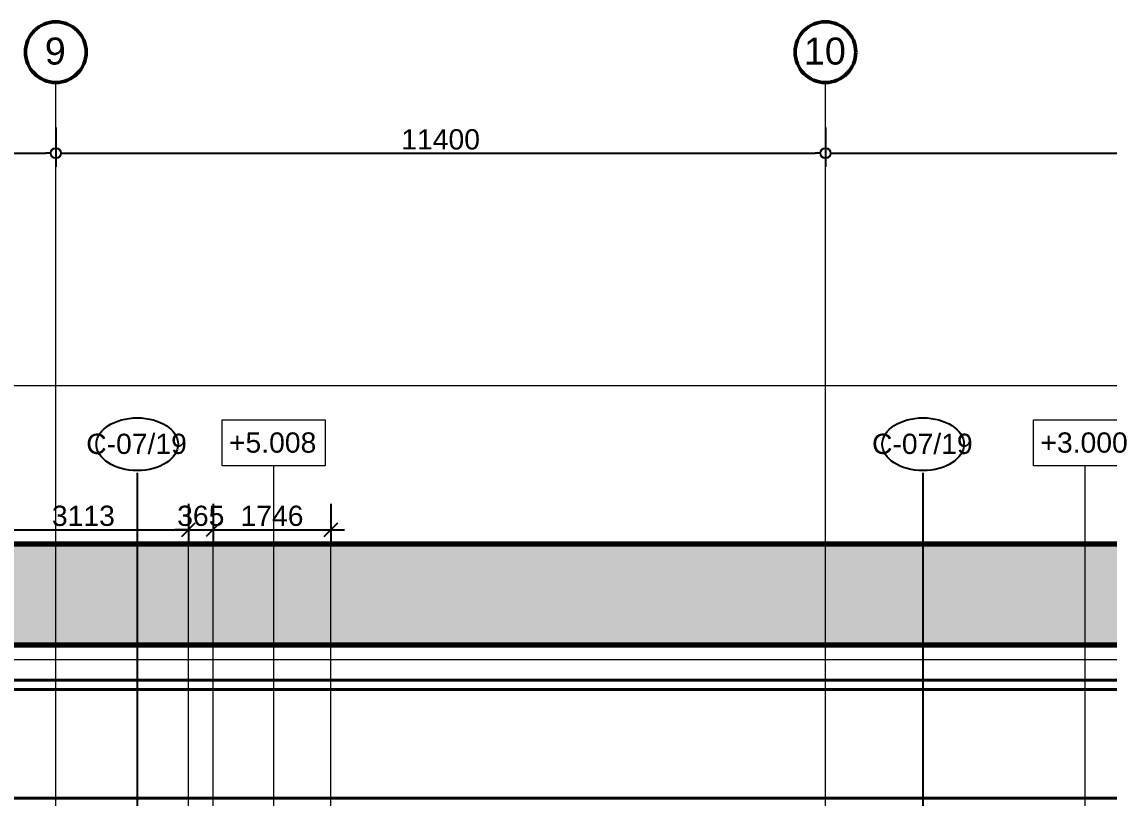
# Model space of a CAD drawing. Header units: millimetres. Extents: x -853228 to -774597, y -17231 to 22435.
# Drawn here: x -824987 to -808878, y 10144 to 21646 of the extents above; entities that cross this region are included whole.
import ezdxf

# ---------------------------------------------------------------- set-up
doc = ezdxf.new("R2010")
doc.units = ezdxf.units.MM
doc.linetypes.add('DPA_Grid _ Level 100', pattern=[10, 5.5, -1.6, 1.3, -1.6])
doc.linetypes.add('DPA_Hidden 50', pattern=[3, 2, -1])
for name, color, linetype, lineweight in [('A-ANNO-DIMS', 1, 'Continuous', 9), ('A-ANNO-NOTE', 3, 'Continuous', 25), ('A-DETL', 1, 'Continuous', 70), ('A-WALL', 5, 'Continuous', 35), ('A-WALL-PATT', 1, 'Continuous', 35), ('G-ANNO-TEXT', 3, 'Continuous', 9), ('S-GRID', 251, 'Continuous', 9), ('S-GRID-IDEN', 3, 'Continuous', 50), ('WALL-E', 2, 'Continuous', 35)]:
    doc.layers.add(name, color=color, linetype=linetype, lineweight=lineweight)
doc.styles.add('Arial', font='arial.ttf', dxfattribs={"height": 400})
doc.styles.add('Arial_2', font='arial.ttf', dxfattribs={"height": 300})
doc.dimstyles.new('DPA-DIM-3_0_C-C', dxfattribs={"dimscale": 304.8, "dimtxt": 306.07782, "dimasz": 0.492126, "dimexe": 0.656168, "dimexo": 0.0625, "dimgap": 0.164042, "dimtad": 1, "dimdec": 0, "dimzin": 0, "dimdsep": 46, "dimtxsty": 'Arial_2', "dimblk1": 'DOTBLANK', "dimblk2": 'DOTBLANK', "dimsah": 1, "dimcen": 0.09, "dimdle": 0.656168, "dimadec": 8, "dimazin": 0, "dimtfac": 1, "dimtdec": 4, "dimtix": 1, "dimtmove": 0, "dimatfit": 3, "dimfxl": 1.312336, "dimfxlon": 1, "dimtvp": 1, "dimtolj": 1, "dimtzin": 0, "dimarcsym": 2})
doc.dimstyles.new('DPA-DIM-3_0_T-T', dxfattribs={"dimscale": 304.8, "dimtxt": 306.07782, "dimasz": 0.656168, "dimexe": 0.656168, "dimexo": 0.0625, "dimgap": 0.164042, "dimtad": 1, "dimdec": 0, "dimzin": 0, "dimdsep": 46, "dimtxsty": 'Arial_2', "dimblk1": 'OBLIQUE', "dimblk2": 'OBLIQUE', "dimsah": 1, "dimcen": 0.09, "dimdle": 0.656168, "dimadec": 8, "dimazin": 0, "dimtfac": 1, "dimtdec": 4, "dimtix": 1, "dimtmove": 0, "dimatfit": 3, "dimfxl": 1.312336, "dimfxlon": 1, "dimtvp": 1, "dimtolj": 1, "dimtzin": 0, "dimarcsym": 2})

# ---------------------------------------------------------------- blocks, each defined once
blk = doc.blocks.new('Ceiling Tags - Ceiling Tags-9510765-4261-01 ENLARGED UPPER PLATFORM LEVEL - REFLECTED CEILING PLAN - SHEET 2')
at = {"layer": 'A-ANNO-NOTE'}
blk.add_ellipse((0, 0), major_axis=(6.05, 0), ratio=0.646436, dxfattribs=at)
blk = doc.blocks.new('Grid - 100 Scale-2291345-4261-01 ENLARGED UPPER PLATFORM LEVEL - REFLECTED CEILING PLAN - SHEET 2')
at = {"layer": 'S-GRID-IDEN'}
blk.add_circle((0, 0), 4.5, dxfattribs=at)
blk = doc.blocks.new('_DotBlank')
at = {"color": 0, "linetype": 'ByBlock', "lineweight": -2}
blk.add_line((-0.5, 0), (-1, 0), dxfattribs=at)
blk.add_circle((0, 0), 0.5, dxfattribs=at)
blk = doc.blocks.new('*D312')
at = {"layer": 'A-ANNO-DIMS', "color": 0, "lineweight": -2, "transparency": 16777216}
for p, q in [((-34200, 16501), (-34200, 15920)), ((-22800, 16501), (-22800, 15920)), ((-34050, 16120), (-22950, 16120))]:
    blk.add_line(p, q, dxfattribs=at)
at = {"layer": 'Defpoints', "color": 0, "transparency": 16777216}
for p in [(-34200, 16520), (-22800, 16520), (-22800, 16120)]:
    blk.add_point(p, dxfattribs=at)
at = {"layer": 'A-ANNO-DIMS', "color": 0, "lineweight": -2, "transparency": 16777216, "xscale": 150, "yscale": 150, "zscale": 150, "rotation": 180}
blk.add_blockref('_DotBlank', (-34200, 16120), dxfattribs=at)
at = {"layer": 'A-ANNO-DIMS', "color": 0, "lineweight": -2, "transparency": 16777216, "xscale": 150, "yscale": 150, "zscale": 150}
blk.add_blockref('_DotBlank', (-22800, 16120), dxfattribs=at)
at = {"layer": 'A-ANNO-DIMS', "color": 0, "transparency": 16777216, "insert": (-28500, 16323), "char_height": 300, "width": 1384.41, "attachment_point": 5, "style": 'Arial_2'}
blk.add_mtext('\\A1;11400', dxfattribs=at)
blk = doc.blocks.new('*D313')
at = {"layer": 'A-ANNO-DIMS', "color": 0, "lineweight": -2, "transparency": 16777216}
for p, q in [((-22800, 16501), (-22800, 15920)), ((-11400, 16501), (-11400, 15920)), ((-22650, 16120), (-11550, 16120))]:
    blk.add_line(p, q, dxfattribs=at)
at = {"layer": 'Defpoints', "color": 0, "transparency": 16777216}
for p in [(-22800, 16520), (-11400, 16520), (-11400, 16120)]:
    blk.add_point(p, dxfattribs=at)
at = {"layer": 'A-ANNO-DIMS', "color": 0, "lineweight": -2, "transparency": 16777216, "xscale": 150, "yscale": 150, "zscale": 150, "rotation": 180}
blk.add_blockref('_DotBlank', (-22800, 16120), dxfattribs=at)
at = {"layer": 'A-ANNO-DIMS', "color": 0, "lineweight": -2, "transparency": 16777216, "xscale": 150, "yscale": 150, "zscale": 150}
blk.add_blockref('_DotBlank', (-11400, 16120), dxfattribs=at)
at = {"layer": 'A-ANNO-DIMS', "color": 0, "transparency": 16777216, "insert": (-17100, 16323), "char_height": 300, "width": 1384.41, "attachment_point": 5, "style": 'Arial_2'}
blk.add_mtext('\\A1;11400', dxfattribs=at)
blk = doc.blocks.new('*D314')
at = {"layer": 'A-ANNO-DIMS', "color": 0, "lineweight": -2, "transparency": 16777216}
for p, q in [((-11400, 16501), (-11400, 15920)), ((0, 16501), (0, 15920)), ((-11250, 16120), (-150, 16120))]:
    blk.add_line(p, q, dxfattribs=at)
at = {"layer": 'Defpoints', "color": 0, "transparency": 16777216}
for p in [(-11400, 16520), (0, 16520), (0, 16120)]:
    blk.add_point(p, dxfattribs=at)
at = {"layer": 'A-ANNO-DIMS', "color": 0, "lineweight": -2, "transparency": 16777216, "xscale": 150, "yscale": 150, "zscale": 150, "rotation": 180}
blk.add_blockref('_DotBlank', (-11400, 16120), dxfattribs=at)
at = {"layer": 'A-ANNO-DIMS', "color": 0, "lineweight": -2, "transparency": 16777216, "xscale": 150, "yscale": 150, "zscale": 150}
blk.add_blockref('_DotBlank', (0, 16120), dxfattribs=at)
at = {"layer": 'A-ANNO-DIMS', "color": 0, "transparency": 16777216, "insert": (-5700, 16323), "char_height": 300, "width": 1384.41, "attachment_point": 5, "style": 'Arial_2'}
blk.add_mtext('\\A1;11400', dxfattribs=at)
blk = doc.blocks.new('_Oblique')
at = {"color": 0, "linetype": 'ByBlock', "lineweight": -2}
blk.add_line((-0.5, -0.5), (0.5, 0.5), dxfattribs=at)
blk = doc.blocks.new('*D334')
at = {"layer": 'A-ANNO-DIMS', "color": 0, "lineweight": -2, "transparency": 16777216}
for p, q in [((-23949, 10924), (-23949, 10343)), ((-20836, 10924), (-20836, 10343)), ((-24149, 10543), (-20636, 10543))]:
    blk.add_line(p, q, dxfattribs=at)
at = {"layer": 'Defpoints', "color": 0, "transparency": 16777216}
for p in [(-23949, 10943), (-20836, 10943), (-20836, 10543)]:
    blk.add_point(p, dxfattribs=at)
at = {"layer": 'A-ANNO-DIMS', "color": 0, "lineweight": -2, "transparency": 16777216, "xscale": 200, "yscale": 200, "zscale": 200, "rotation": 180}
blk.add_blockref('_Oblique', (-23949, 10543), dxfattribs=at)
at = {"layer": 'A-ANNO-DIMS', "color": 0, "lineweight": -2, "transparency": 16777216, "xscale": 200, "yscale": 200, "zscale": 200}
blk.add_blockref('_Oblique', (-20836, 10543), dxfattribs=at)
at = {"layer": 'A-ANNO-DIMS', "color": 0, "transparency": 16777216, "insert": (-22392, 10747), "char_height": 300, "width": 1107.53, "attachment_point": 5, "style": 'Arial_2'}
blk.add_mtext('\\A1;3113', dxfattribs=at)
blk = doc.blocks.new('*D335')
at = {"layer": 'A-ANNO-DIMS', "color": 0, "lineweight": -2, "transparency": 16777216}
for p, q in [((-20836, 10924), (-20836, 10343)), ((-20471, 10924), (-20471, 10343)), ((-20836, 10543), (-21036, 10543)), ((-20836, 10543), (-20471, 10543)), ((-20471, 10543), (-20271, 10543))]:
    blk.add_line(p, q, dxfattribs=at)
at = {"layer": 'Defpoints', "color": 0, "transparency": 16777216}
for p in [(-20836, 10943), (-20471, 10943), (-20471, 10543)]:
    blk.add_point(p, dxfattribs=at)
at = {"layer": 'A-ANNO-DIMS', "color": 0, "lineweight": -2, "transparency": 16777216, "xscale": 200, "yscale": 200, "zscale": 200}
blk.add_blockref('_Oblique', (-20836, 10543), dxfattribs=at)
at = {"layer": 'A-ANNO-DIMS', "color": 0, "lineweight": -2, "transparency": 16777216, "xscale": 200, "yscale": 200, "zscale": 200, "rotation": 180}
blk.add_blockref('_Oblique', (-20471, 10543), dxfattribs=at)
at = {"layer": 'A-ANNO-DIMS', "color": 0, "transparency": 16777216, "insert": (-20653, 10747), "char_height": 300, "width": 830.65, "attachment_point": 5, "style": 'Arial_2'}
blk.add_mtext('\\A1;365', dxfattribs=at)
blk = doc.blocks.new('*D336')
at = {"layer": 'A-ANNO-DIMS', "color": 0, "lineweight": -2, "transparency": 16777216}
for p, q in [((-20471, 10924), (-20471, 10343)), ((-18725, 10924), (-18725, 10343)), ((-20671, 10543), (-18525, 10543))]:
    blk.add_line(p, q, dxfattribs=at)
at = {"layer": 'Defpoints', "color": 0, "transparency": 16777216}
for p in [(-20471, 10943), (-18725, 10943), (-18725, 10543)]:
    blk.add_point(p, dxfattribs=at)
at = {"layer": 'A-ANNO-DIMS', "color": 0, "lineweight": -2, "transparency": 16777216, "xscale": 200, "yscale": 200, "zscale": 200, "rotation": 180}
blk.add_blockref('_Oblique', (-20471, 10543), dxfattribs=at)
at = {"layer": 'A-ANNO-DIMS', "color": 0, "lineweight": -2, "transparency": 16777216, "xscale": 200, "yscale": 200, "zscale": 200}
blk.add_blockref('_Oblique', (-18725, 10543), dxfattribs=at)
at = {"layer": 'A-ANNO-DIMS', "color": 0, "transparency": 16777216, "insert": (-19598, 10747), "char_height": 300, "width": 1107.53, "attachment_point": 5, "style": 'Arial_2'}
blk.add_mtext('\\A1;1746', dxfattribs=at)
blk = doc.blocks.new('C-1-PP19-AR-4261-01-B_20250910-022855_EXDIM')
at = {"layer": 'A-DETL', "color": 55, "linetype": 'DPA_Hidden 50', "lineweight": 9}
for p, q in [((-20835.8, 6315), (-20835.8, 10915)), ((-20470.9, 6315), (-20470.9, 10915)), ((-18725, 6315), (-18725, 10915))]:
    blk.add_line(p, q, dxfattribs=at)
at = {"layer": 'S-GRID', "linetype": 'DPA_Grid _ Level 100'}
for p, q in [((-22800, -19375), (-22800, 17167.1)), ((-11400, -19375), (-11400, 17167.1)), ((22800, 12673), (-50217.4, 12673)), ((22800, 8615), (-50217.4, 8615))]:
    blk.add_line(p, q, dxfattribs=at)
at = {"layer": 'S-GRID-IDEN', "xscale": 99.99999999999993, "yscale": 99.99999999999993, "zscale": 99.99999999999993}
for p in [(-22800, 17617.1), (-11400, 17617.1)]:
    blk.add_blockref('Grid - 100 Scale-2291345-4261-01 ENLARGED UPPER PLATFORM LEVEL - REFLECTED CEILING PLAN - SHEET 2', p, dxfattribs=at)
at = {"layer": 'S-GRID-IDEN', "lineweight": 9, "char_height": 400, "attachment_point": 1, "style": 'Arial'}
for s, insert, width in [('9', (-22963.3, 17833), 376.793), ('10', (-11718.8, 17833), 753.586)]:
    blk.add_mtext(s, dxfattribs=dict(at, insert=insert, width=width))
at = {"layer": 'A-ANNO-DIMS'}
for base, p1, p2, dimstyle, override, picture, middle in [((-22800, 16120), (-34200, 16520), (-22800, 16520), 'DPA-DIM-3_0_C-C', {"dimpost": '<>', "dimfxl": 11400}, '*D312', (-28500, 16323.2)), ((-11400, 16120), (-22800, 16520), (-11400, 16520), 'DPA-DIM-3_0_C-C', {"dimpost": '<>', "dimfxl": 11400}, '*D313', (-17100, 16323.2)), ((0, 16120), (-11400, 16520), (0, 16520), 'DPA-DIM-3_0_C-C', {"dimpost": '<>', "dimfxl": 11400}, '*D314', (-5700, 16323.2)), ((-20835.8, 10543.3), (-23948.9, 10943.3), (-20835.8, 10943.3), 'DPA-DIM-3_0_T-T', {"dimpost": '<>', "dimfxl": 3113.098759}, '*D334', (-22392.3, 10746.6)), ((-20470.9, 10543.3), (-20835.8, 10943.3), (-20470.9, 10943.3), 'DPA-DIM-3_0_T-T', {"dimpost": '<>', "dimfxl": 364.859262}, '*D335', (-20653.3, 10746.6)), ((-18725, 10543.3), (-20470.9, 10943.3), (-18725, 10943.3), 'DPA-DIM-3_0_T-T', {"dimpost": '<>', "dimfxl": 1745.897465}, '*D336', (-19597.9, 10746.5))]:
    dim = blk.add_linear_dim(base=base, p1=p1, p2=p2, dimstyle=dimstyle, override=override, dxfattribs=at)
    dim.commit()
    dim.dimension.update_dxf_attribs({"geometry": picture, "text_midpoint": middle})

msp = doc.modelspace()

# ---------------------------------------------------------------- hatches: boundary and pattern name
at = {"layer": 'A-WALL-PATT', "lineweight": 9}
h = msp.add_hatch(dxfattribs=at)
h.set_pattern_fill('FP_1', color=256, style=0, pattern_type=2)
h.set_pattern_definition([(50, (0, 0), (728.7365, -63.75582), [76.2, -838.2]), (355, (0, 0), (-140.9716, 764.2276), [60.96, -670.56]), (100.451, (60.7, -5.3), (587.77, 700.46675), [64.76, -712.36]), (46.184, (0, 203.2), (1084.3162, -168.171), [114.3, -1257.3]), (96.636, (90.4, 189.2), (949.6099, 989.7098), [97.14, -1068.54]), (351.184, (0, 203.2), (949.6206, 989.7012), [91.44, -1005.84]), (21, (101.6, 152.4), (606.45787, -409.06057), [76.2, -838.2]), (326, (101.6, 152.4), (247.20834, 736.7529), [60.96, -670.56]), (71.451, (152.14, 118.3), (853.66825, 327.6855), [64.76, -712.36]), (37.5, (0, 0), (12.35469, 338.22012), [33.528, -628.904, 33.528, -647.192, -673.1]), (37.5, (0, 0), (12.35469, 338.22012), [-1343.152, 33.528, -639.572]), (7.5, (0, 0), (267.27887, 400.72213), [33.528, -354.584, 33.528, -613.664, -256.54]), (7.5, (0, 0), (267.27887, 400.72213), [-1035.304, 33.528, -223.012]), (327.5, (-226.57, 0), (542.36333, -22.915345), [33.528, -220.472, 33.528, -758.952, -1051.56]), (327.5, (-226.57, 0), (542.36333, -22.915345), [-1046.48, 33.528, -1018.032]), (317.5, (-328.17, 0), (592.51696, 101.7071), [33.528, -296.672, 33.528, -492.76, -746.76]), (317.5, (-328.17, 0), (592.51696, 101.7071), [-856.488, 33.528, -713.232])])
h.paths.add_polyline_path([(-778775, 12414), (-778775, 13914), (-848907, 13914), (-848907, 12414), (-783187, 12414)])

# ---------------------------------------------------------------- linework, layer by layer
at = {"layer": 'A-ANNO-NOTE'}
for p, q in [((-823272, 8978), (-823272, 14966)), ((-811632, 7597), (-811632, 14966))]:
    msp.add_line(p, q, dxfattribs=at)
at = {"layer": 'A-WALL', "color": 7, "lineweight": 70}
for p, q in [((-847407, 13914), (-778775, 13914)), ((-778775, 12414), (-848907, 12414))]:
    msp.add_line(p, q, dxfattribs=at)
at = {"layer": 'G-ANNO-TEXT', "color": 10}
for p, q in [((-821255, 9060), (-821255, 15067)), ((-809235, 7637), (-809235, 15067))]:
    msp.add_line(p, q, dxfattribs=at)
at = {"layer": 'G-ANNO-TEXT', "color": 10, "flags": 128}
for points in [[(-822020, 15750), (-820490, 15750), (-820490, 15067), (-822020, 15067)], [(-810000, 15750), (-808470, 15750), (-808470, 15067), (-810000, 15067)]]:
    msp.add_lwpolyline(points, close=True, dxfattribs=at)
at = {"layer": 'WALL-E'}
for p, q in [((-847407, 13914), (-778775, 13914)), ((-778775, 13914), (-847407, 13914)), ((-847407, 12414), (-778775, 12414)), ((-778775, 12414), (-847407, 12414)), ((-826275, 11894), (-783282, 11894)), ((-778775, 11894), (-826275, 11894)), ((-826275, 11754), (-778775, 11754)), ((-783282, 11754), (-826275, 11754)), ((-786082, 10144), (-830593, 10144)), ((-828482, 10144), (-786082, 10144)), ((-788182, 10144), (-818182, 10144)), ((-818182, 10144), (-788182, 10144))]:
    msp.add_line(p, q, dxfattribs=at)

# ---------------------------------------------------------------- block references
msp.add_blockref('C-1-PP19-AR-4261-01-B_20250910-022855_EXDIM', (-801682, 3579))
at = {"layer": 'A-ANNO-NOTE', "xscale": 100, "yscale": 100, "zscale": 100}
for p in [(-823276, 15388), (-811636, 15388)]:
    msp.add_blockref('Ceiling Tags - Ceiling Tags-9510765-4261-01 ENLARGED UPPER PLATFORM LEVEL - REFLECTED CEILING PLAN - SHEET 2', p, dxfattribs=at)

# ---------------------------------------------------------------- texts
at = {"layer": 'A-ANNO-NOTE', "lineweight": 9, "char_height": 300, "width": 1835.86, "attachment_point": 1, "style": 'Arial_2'}
for insert in [(-824032, 15544), (-812392, 15544)]:
    msp.add_mtext('C-07/19', dxfattribs=dict(at, insert=insert))
at = {"layer": 'G-ANNO-TEXT', "color": 7, "char_height": 300, "width": 1595.36, "attachment_point": 1, "style": 'Arial_2'}
for s, insert in [('+5.008', (-821917, 15563)), ('+3.000', (-809897, 15563))]:
    msp.add_mtext(s, dxfattribs=dict(at, insert=insert))

doc.saveas('drawing.dxf')
